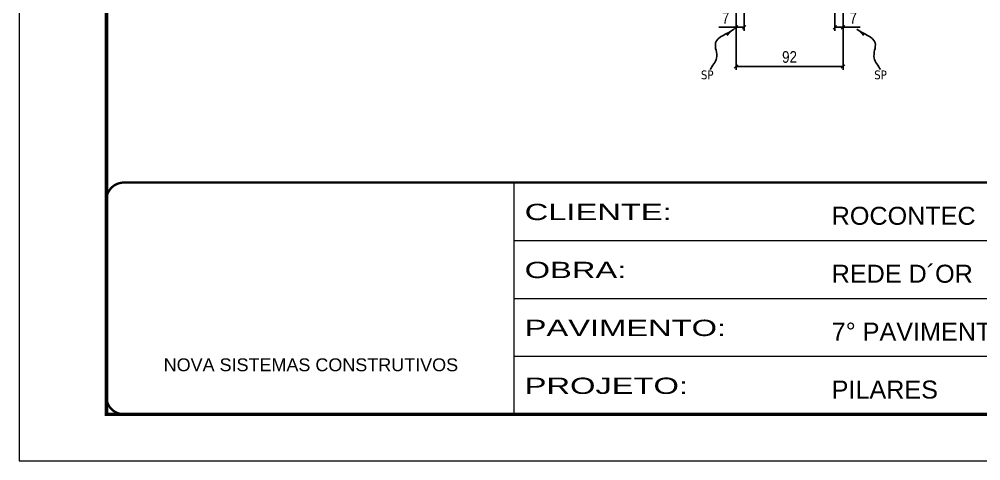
# Model space of a CAD drawing. Extents: x 28748 to 35002, y 14885 to 43501.
# Drawn here: x 30347 to 31174, y 39005 to 39385 of the extents above; entities that cross this region are included whole.
import ezdxf

# ---------------------------------------------------------------- set-up
doc = ezdxf.new("R2010")
doc.units = 0
doc.linetypes.add('CONTINUO', pattern=[0])
doc.linetypes.add('DASHED', pattern=[0.75, 0.5, -0.25])
doc.layers.add('COTA', color=241, linetype='Continuous')
doc.layers.add('texto', color=7, linetype='Continuous')
doc.layers.add('Folhas', color=255, linetype='Continuous', lineweight=9)
doc.layers.add('SARRAFO DE PRESSAO', color=251, linetype='DASHED', lineweight=9)
doc.styles.add('ARIAL', font='arial.ttf')
doc.styles.add('COTA TECNICA', font='techl___.ttf', dxfattribs={"height": 10})
doc.styles.add('COTA TECNICA-50', font='techl___.ttf', dxfattribs={"height": 10})
doc.styles.get("Standard").update_dxf_attribs({"font": 'arial.ttf'})
doc.styles.add('Tecnologia', font='')
doc.styles.get('Tecnologia').set_extended_font_data('Forgotten Futurist')
doc.dimstyles.new('COTA PAINEL-50', dxfattribs={"dimtxt": 10, "dimasz": 3, "dimexe": 3, "dimexo": 3, "dimgap": 3, "dimtad": 1, "dimdec": 1, "dimzin": 12, "dimdsep": 46, "dimtxsty": 'COTA TECNICA-50', "dimblk1": 'OBLIQUE', "dimblk2": 'OBLIQUE', "dimsah": 1, "dimcen": 0.9, "dimclrd": 4, "dimclre": 4, "dimclrt": 240, "dimadec": 1, "dimazin": 3, "dimtfac": 1, "dimtdec": 1, "dimtmove": 0, "dimatfit": 3, "dimfxl": 1, "dimtolj": 1, "dimtzin": 12, "dimarcsym": 0})
doc.dimstyles.new('PAINEL', dxfattribs={"dimtxt": 10, "dimasz": 3, "dimexe": 3, "dimexo": 3, "dimgap": 3, "dimtad": 1, "dimdec": 1, "dimzin": 12, "dimdsep": 46, "dimtxsty": 'COTA TECNICA', "dimblk1": 'OBLIQUE', "dimblk2": 'OBLIQUE', "dimsah": 1, "dimcen": 0.9, "dimclrd": 4, "dimclre": 4, "dimclrt": 240, "dimadec": 1, "dimazin": 3, "dimtfac": 1, "dimtdec": 1, "dimtmove": 0, "dimatfit": 3, "dimfxl": 1, "dimtolj": 1, "dimtzin": 12, "dimarcsym": 0})
doc.dimstyles.get("Standard").update_dxf_attribs({"dimtxt": 0.18, "dimasz": 0.18, "dimexe": 0.18, "dimexo": 0.0625, "dimgap": 0.09, "dimtad": 0, "dimtih": 1, "dimtoh": 1, "dimdec": 4, "dimzin": 0, "dimdsep": 46, "dimtxsty": 'Standard', "dimcen": 0.09, "dimadec": 0, "dimazin": 0, "dimtfac": 1, "dimtdec": 4, "dimtofl": 0, "dimtmove": 0, "dimatfit": 3, "dimfxl": 1, "dimtolj": 1, "dimtzin": 0, "dimarcsym": 0})

# ---------------------------------------------------------------- blocks, each defined once
blk = doc.blocks.new('9999999999')
at = {"color": 30, "linetype": 'CONTINUO'}
for p, q in [((98564.56, 34230.21), (98564.56, 34429.45)), ((98564.56, 34379.64), (99583.98, 34379.64)), ((98564.56, 34329.83), (99487.98, 34329.83)), ((98564.56, 34280.02), (99487.98, 34280.02))]:
    blk.add_line(p, q, dxfattribs=at)
at = {"color": 30, "linetype": 'CONTINUO', "const_width": 2}
blk.add_lwpolyline([(99583.98, 34230.21), (99583.98, 34414.45, 0.414214), (99568.98, 34429.45), (98228.98, 34429.45, 0.414214), (98213.98, 34414.45), (98213.98, 34245.21, 0.414214), (98228.98, 34230.21), (99583.98, 34230.21)], format="xyb", dxfattribs=at)
at = {"layer": 'Folhas'}
blk.add_lwpolyline([(98138.98, 34190.21), (99623.98, 34190.21), (99623.98, 35240.21), (98138.98, 35240.21)], close=True, dxfattribs=at)
at = {"layer": 'Folhas', "color": 30, "const_width": 3}
blk.add_lwpolyline([(98213.98, 34230.21), (99583.98, 34230.21), (99583.98, 35200.21), (98213.98, 35200.21)], close=True, dxfattribs=at)
at = {"color": 7, "linetype": 'Continuous', "ltscale": 5, "style": 'ARIAL'}
for s, height, p in [('ROCONTEC', 15.483, (98837.68, 34393.13)), ('REDE D´OR', 15.483, (98837.68, 34343.32)), ('7° PAVIMENTO', 15.4829, (98837.68, 34293.51)), ('NOVA SISTEMAS CONSTRUTIVOS', 11.0592, (98263.19, 34267.21)), ('PILARES', 15.483, (98837.68, 34243.7))]:
    blk.add_text(s, height=height, dxfattribs=at).set_placement(p)
at = {"layer": 'Folhas', "color": 7, "style": 'Tecnologia', "width": 1.5}
for s, p in [('CLIENTE:', (98573.65, 34397.17)), ('OBRA:', (98573.65, 34347.31)), ('PAVIMENTO:', (98573.65, 34297.5)), ('PROJETO:', (98573.65, 34247.69))]:
    blk.add_text(s, height=14, dxfattribs=at).set_placement(p)
blk = doc.blocks.new('_Oblique')
at = {"color": 0, "linetype": 'ByBlock', "lineweight": -2}
blk.add_line((-0.5, -0.5), (0.5, 0.5), dxfattribs=at)
blk = doc.blocks.new('*D266')
at = {"layer": 'COTA', "color": 4, "lineweight": -2, "transparency": 16777216}
for p, q in [((30963.26, 39395.3), (30963.26, 39341.13)), ((31055.26, 39395.3), (31055.26, 39341.13)), ((31055.26, 39344.13), (30963.26, 39344.13))]:
    blk.add_line(p, q, dxfattribs=at)
at = {"layer": 'Defpoints', "color": 0, "transparency": 16777216}
for p in [(30963.26, 39398.3), (31055.26, 39398.3), (30963.26, 39344.13)]:
    blk.add_point(p, dxfattribs=at)
at = {"layer": 'COTA', "color": 4, "lineweight": -2, "transparency": 16777216, "xscale": 3, "yscale": 3, "zscale": 3, "rotation": 180}
blk.add_blockref('_Oblique', (30963.26, 39344.13), dxfattribs=at)
at = {"layer": 'COTA', "color": 4, "lineweight": -2, "transparency": 16777216, "xscale": 3, "yscale": 3, "zscale": 3}
blk.add_blockref('_Oblique', (31055.26, 39344.13), dxfattribs=at)
at = {"layer": 'COTA', "color": 240, "transparency": 16777216, "insert": (31009.26, 39352.21), "char_height": 10, "attachment_point": 5, "style": 'COTA TECNICA'}
blk.add_mtext('\\A1;92', dxfattribs=at)
blk = doc.blocks.new('*D267')
at = {"layer": 'COTA', "color": 4, "lineweight": -2, "transparency": 16777216}
for p, q in [((31048.26, 39395.3), (31048.26, 39374.79)), ((31055.26, 39393.3), (31055.26, 39374.79)), ((31048.26, 39377.79), (31055.26, 39377.79)), ((31055.26, 39377.79), (31069.99, 39377.79))]:
    blk.add_line(p, q, dxfattribs=at)
at = {"layer": 'Defpoints', "color": 0, "transparency": 16777216}
for p in [(31048.26, 39398.3), (31055.26, 39396.3), (31055.26, 39377.79)]:
    blk.add_point(p, dxfattribs=at)
at = {"layer": 'COTA', "color": 4, "lineweight": -2, "transparency": 16777216, "xscale": 3, "yscale": 3, "zscale": 3, "rotation": 180}
blk.add_blockref('_Oblique', (31048.26, 39377.79), dxfattribs=at)
at = {"layer": 'COTA', "color": 4, "lineweight": -2, "transparency": 16777216, "xscale": 3, "yscale": 3, "zscale": 3}
blk.add_blockref('_Oblique', (31055.26, 39377.79), dxfattribs=at)
at = {"layer": 'COTA', "color": 240, "transparency": 16777216, "insert": (31064.13, 39385.87), "char_height": 10, "attachment_point": 5, "style": 'COTA TECNICA-50'}
blk.add_mtext('\\A1;7', dxfattribs=at)
blk = doc.blocks.new('*D268')
at = {"layer": 'COTA', "color": 4, "lineweight": -2, "transparency": 16777216}
for p, q in [((30963.26, 39393.3), (30963.26, 39374.79)), ((30970.26, 39395.3), (30970.26, 39374.79)), ((30963.26, 39377.79), (30948.53, 39377.79)), ((30970.26, 39377.79), (30963.26, 39377.79))]:
    blk.add_line(p, q, dxfattribs=at)
at = {"layer": 'Defpoints', "color": 0, "transparency": 16777216}
for p in [(30963.26, 39396.3), (30970.26, 39398.3), (30963.26, 39377.79)]:
    blk.add_point(p, dxfattribs=at)
at = {"layer": 'COTA', "color": 4, "lineweight": -2, "transparency": 16777216, "xscale": 3, "yscale": 3, "zscale": 3, "rotation": 180}
blk.add_blockref('_Oblique', (30963.26, 39377.79), dxfattribs=at)
at = {"layer": 'COTA', "color": 4, "lineweight": -2, "transparency": 16777216, "xscale": 3, "yscale": 3, "zscale": 3}
blk.add_blockref('_Oblique', (30970.26, 39377.79), dxfattribs=at)
at = {"layer": 'COTA', "color": 240, "transparency": 16777216, "insert": (30954.39, 39385.87), "char_height": 10, "attachment_point": 5, "style": 'COTA TECNICA-50'}
blk.add_mtext('\\A1;7', dxfattribs=at)

msp = doc.modelspace()

# ---------------------------------------------------------------- block references
at = {"layer": 'SARRAFO DE PRESSAO', "color": 6, "linetype": 'ByBlock'}
msp.add_blockref('9999999999', (-67792.14, 4814.81), dxfattribs=at)

# ---------------------------------------------------------------- texts
at = {"layer": 'texto', "color": 0, "char_height": 7.5, "attachment_point": 5}
for insert in [(30938.48, 39336.81), (31087.51, 39336.81)]:
    msp.add_mtext('{\\fTahoma|b0|i0|c0|p34;\\C4;SP}', dxfattribs=dict(at, insert=insert))

# ---------------------------------------------------------------- dimensions: what is measured, and where the dimension line sits
at = {"layer": 'COTA'}
dim = msp.add_linear_dim(base=(30963.26, 39377.79), p1=(30970.26, 39398.3), p2=(30963.26, 39396.3), angle=180, dimstyle='COTA PAINEL-50', dxfattribs=at)
dim.commit()
dim.dimension.update_dxf_attribs({"geometry": '*D268', "text_midpoint": (30954.39, 39385.87)})
dim = msp.add_linear_dim(base=(30963.26, 39344.13), p1=(31055.26, 39398.3), p2=(30963.26, 39398.3), angle=180, dimstyle='PAINEL', override={"dimarcsym": 2}, dxfattribs=at)
dim.commit()
dim.dimension.update_dxf_attribs({"geometry": '*D266', "text_midpoint": (31009.26, 39352.21)})
dim = msp.add_linear_dim(base=(31055.26, 39377.79), p1=(31048.26, 39398.3), p2=(31055.26, 39396.3), dimstyle='COTA PAINEL-50', dxfattribs=at)
dim.commit()
dim.dimension.update_dxf_attribs({"geometry": '*D267', "text_midpoint": (31064.13, 39385.87)})

# ---------------------------------------------------------------- leaders
at = {"layer": 'COTA', "path_type": 1}
for points in [[(30961.43, 39376.12), (30945.65, 39364.29), (30946.57, 39351.28), (30941.02, 39341.5)], [(31067.09, 39376.12), (31082.87, 39364.29), (31081.95, 39351.28), (31087.5, 39341.5)]]:
    msp.add_leader(points, dimstyle='Standard', override={"dimasz": 8}, dxfattribs=at)

doc.saveas('drawing.dxf')
